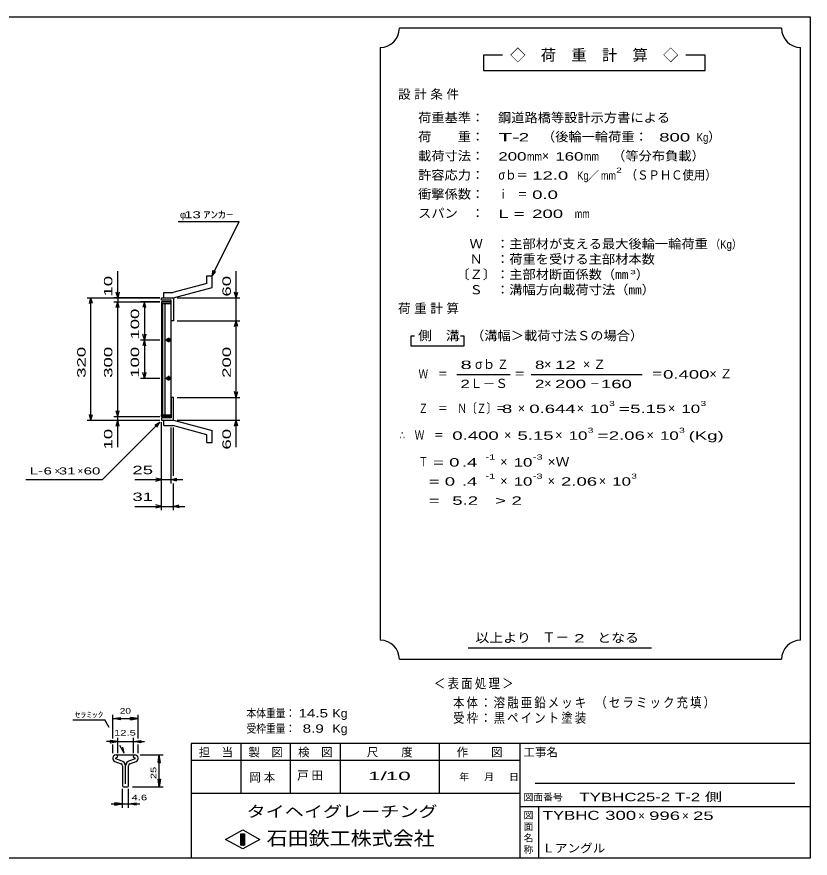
# Model space of a CAD drawing. Units: millimetres, scale not verified. Extents: x -1820 to 1724, y -1285 to 1059.
# Drawn here: x -352 to 1724, y -1141 to 1059 of the extents above; entities that cross this region are included whole.
import ezdxf
from ezdxf.enums import TextEntityAlignment as Align

# ---------------------------------------------------------------- set-up
doc = ezdxf.new("R2010")
doc.units = ezdxf.units.MM
doc.header["$LTSCALE"] = 10
for name, color, linetype, lineweight in [('0_2', 150, 'Continuous', 25), ('16', 3, 'Continuous', 25), ('19', 6, 'Continuous', 25), ('22', 2, 'Continuous', 25), ('32', 4, 'Continuous', 25)]:
    doc.layers.add(name, color=color, linetype=linetype, lineweight=lineweight)
doc.styles.add('ベクトル', font='')
doc.styles.get('ベクトル').set_extended_font_data('ベクトル')

msp = doc.modelspace()

# ---------------------------------------------------------------- linework, layer by layer
at = {"layer": '0_2'}
for p, q in [((-1736, 1059), (1724, 1059)), ((1724, 1059), (1724, -1141)), ((1724, -841), (104, -841)), ((104, -841), (104, -1141)), ((234, -841), (234, -971)), ((364, -971), (364, -841)), ((494, -841), (494, -971)), ((754, -971), (754, -841)), ((964, -841), (964, -1141)), ((964, -886), (104, -886)), ((1684, -946), (1004, -946)), ((104, -971), (964, -971)), ((964, -1006), (1724, -1006)), ((1014, -1141), (1014, -1006)), ((194, -1092), (239, -1067)), ((234, -1077), (244, -1077)), ((234, -1107), (234, -1077)), ((234, -1077), (236, -1077)), ((236, -1077), (236, -1107)), ((238, -1107), (238, -1077)), ((238, -1077), (240, -1077)), ((239, -1067), (284, -1092)), ((240, -1077), (240, -1107)), ((242, -1107), (242, -1077)), ((242, -1077), (244, -1077)), ((244, -1077), (244, -1107)), ((244, -1077), (244, -1107)), ((239, -1117), (194, -1092)), ((284, -1092), (239, -1117)), ((244, -1107), (234, -1107)), ((236, -1107), (238, -1107)), ((240, -1107), (242, -1107)), ((1724, -1141), (-1736, -1141))]:
    msp.add_line(p, q, dxfattribs=at)
at = {"layer": '16'}
for p, q in [((52, 314), (27, 314)), ((27, 314), (27, 309.5)), ((27, 309.5), (52, 309.5)), ((27, 309.5), (27, 18.5)), ((52, 309.5), (27, 309.5)), ((29, 309.5), (29, 18.5)), ((36, 18.5), (36, 309.5)), ((52, 309.5), (52, 314)), ((52, 18.5), (52, 309.5)), ((45, 220), (45, 208)), ((37, 214), (53, 214)), ((47, 217), (43, 217)), ((43, 211), (47, 211)), ((37, 114), (53, 114)), ((47, 117), (43, 117)), ((43, 111), (47, 111)), ((45, 120), (45, 108)), ((27, 18.5), (52, 18.5)), ((27, 14), (27, 18.5)), ((27, 18.5), (52, 18.5)), ((52, 14), (27, 14)), ((52, 18.5), (52, 14))]:
    msp.add_line(p, q, dxfattribs=at)
for centre, radius, start, end in [((43, 214), 3, 90, 270), ((45, 214), 4, 46.6, 133.4), ((45, 214), 4, 226.6, 313.4), ((47, 214), 3, 270, 90), ((43, 114), 3, 90, 270), ((45, 114), 4, 46.6, 133.4), ((45, 114), 4, 226.6, 313.4), ((47, 114), 3, 270, 90)]:
    msp.add_arc(centre, radius, start, end, dxfattribs=at)
at = {"layer": '19'}
for p, q in [((145, 382), (159, 382)), ((145, 362), (145, 382)), ((159, 351), (159, 382)), ((145, 362), (56, 338)), ((33, 338), (56, 338)), ((33, 324), (33, 338)), ((58, 324), (159, 351)), ((27, 318), (27, 324)), ((27, 324), (57, 324)), ((52, 318), (27, 318)), ((33, 324), (58, 324)), ((52, 264), (52, 318)), ((57, 324), (58, 323)), ((58, 323), (58, 264)), ((58, 264), (52, 264)), ((58, 64), (52, 64)), ((52, 64), (52, 10)), ((58, 5), (58, 64)), ((27, 10), (27, 4)), ((52, 10), (27, 10)), ((27, 4), (57, 4)), ((33, 4), (58, 4)), ((33, -10), (33, 4)), ((57, 4), (58, 5)), ((58, 4), (159, -23)), ((33, -10), (56, -10)), ((145, -34), (56, -10)), ((145, -54), (145, -34)), ((159, -54), (159, -23)), ((145, -54), (159, -54))]:
    msp.add_line(p, q, dxfattribs=at)
at = {"layer": '22', "color": 4}
for p, q in [((1649, 1029), (649, 1029)), ((599, 979), (599, -571)), ((1699, -571), (1699, 979)), ((919, 959), (869, 959)), ((869, 959), (869, 919)), ((1449, 959), (1399, 959)), ((1449, 919), (1449, 959)), ((869, 919), (1449, 919)), ((70, 524), (230, 524)), ((159, 382), (230, 524)), ((159, 382), (162, 396.6)), ((-88, 324), (-88, 394)), ((159, 382), (169, 393)), ((222, 324), (222, 394)), ((-88, 324), (-92, 339)), ((-84, 339), (-88, 324)), ((222, 324), (218, 339)), ((222, 324), (226, 339)), ((-168, 324), (22, 324)), ((-162, 309), (-158, 324)), ((-154, 309), (-158, 324)), ((-158, 4), (-158, 324)), ((22, 324), (-98, 324)), ((-98, 314), (22, 314)), ((-92, 299), (-88, 314)), ((-88, 324), (-88, 314)), ((-84, 299), (-88, 314)), ((-88, 14), (-88, 314)), ((22, 314), (-28, 314)), ((-18, 314), (-22, 299)), ((-14, 299), (-18, 314)), ((-18, 314), (-18, 214)), ((68, 324), (232, 324)), ((222, 264), (222, 324)), ((68, 264), (232, 264)), ((218, 249), (222, 264)), ((226, 249), (222, 264)), ((222, 64), (222, 264)), ((-18, 214), (-22, 229)), ((-14, 229), (-18, 214)), ((689, 224), (679, 224)), ((679, 224), (679, 199)), ((819, 224), (809, 224)), ((819, 199), (819, 224)), ((-28, 214), (22, 214)), ((-18, 214), (-22, 199)), ((-14, 199), (-18, 214)), ((-18, 214), (-18, 114)), ((679, 199), (819, 199)), ((-28, 114), (22, 114)), ((-18, 114), (-22, 129)), ((-14, 129), (-18, 114)), ((799, 124), (939, 124)), ((994, 124), (1284, 124)), ((222, 64), (218, 79)), ((222, 64), (226, 79)), ((68, 64), (232, 64)), ((222, 4), (222, 64)), ((-88, 14), (-92, 29)), ((-88, 14), (-84, 29)), ((-168, 4), (22, 4)), ((-158, 4), (-162, 19)), ((-158, 4), (-154, 19)), ((-98, 14), (22, 14)), ((-98, 4), (22, 4)), ((-92, -11), (-88, 4)), ((-88, 4), (-88, 14)), ((-84, -11), (-88, 4)), ((-88, -66), (-88, 4)), ((68, 4), (232, 4)), ((218, -11), (222, 4)), ((226, -11), (222, 4)), ((222, -66), (222, 4)), ((-128, -151), (22, -1)), ((9, -9), (22, -1)), ((14, -14), (22, -1)), ((27, -161), (27, -1)), ((27, -231), (27, -1)), ((52, -161), (52, -15)), ((58, -141), (58, -15)), ((-328, -151), (-128, -151)), ((-43, -151), (27, -151)), ((27, -151), (12, -147)), ((12, -155), (27, -151)), ((27, -151), (52, -151)), ((52, -151), (67, -147)), ((67, -155), (52, -151)), ((52, -151), (82, -151)), ((58, -231), (58, -161)), ((27, -221), (12, -217)), ((58, -221), (73, -217)), ((-43, -221), (27, -221)), ((12, -225), (27, -221)), ((27, -221), (58, -221)), ((73, -225), (58, -221)), ((58, -221), (88, -221)), ((829, -591), (1309, -591)), ((649, -621), (1649, -621))]:
    msp.add_line(p, q, dxfattribs=at)
for centre, start, end in [((599, 1029), 270, 0), ((1699, 1029), 180, 270), ((599, -621), 0, 90), ((1699, -621), 90, 180)]:
    msp.add_arc(centre, 50, start, end, dxfattribs=at)
at = {"layer": '32'}
for p, q in [((-101, -828), (-101, -766)), ((-34.33, -828), (-34.33, -766)), ((-205.33, -779), (-122, -779)), ((-110.33, -799), (-122, -779)), ((-101, -776), (-81, -773)), ((-81, -779), (-101, -776)), ((-101, -776), (-34.33, -776)), ((-81, -779), (-81, -773)), ((-34.33, -776), (-54.33, -773)), ((-54.33, -779), (-54.33, -773)), ((-54.33, -779), (-34.33, -776)), ((-87.67, -836), (-117.67, -836)), ((-87.67, -836), (-107.67, -833)), ((-107.67, -833), (-107.67, -839)), ((-107.67, -839), (-87.67, -836)), ((-87.67, -866), (-87.67, -826)), ((-87.67, -836), (-47.67, -836)), ((-47.67, -826), (-47.67, -866)), ((-47.67, -836), (-27.67, -833)), ((-27.67, -839), (-47.67, -836)), ((-47.67, -836), (-17.67, -836)), ((-27.67, -833), (-27.67, -839)), ((-101, -866), (-101, -844)), ((-71, -866), (-82.67, -846)), ((-71, -866), (-74.67, -850.33)), ((-34.33, -866), (-34.33, -844)), ((-92.53, -878.71), (-87.73, -876.38)), ((-90.7, -871), (-43.87, -871)), ((-87.73, -876.38), (-87.73, -875.61)), ((-47.67, -875.61), (-47.67, -876.38)), ((-47.67, -876.38), (-42.87, -878.71)), ((-29.33, -871), (30.67, -871)), ((17.67, -891), (20.67, -871)), ((23.67, -891), (20.67, -871)), ((20.67, -954.33), (20.67, -871)), ((-95.6, -888.26), (-79.36, -893.96)), ((-78.66, -886.09), (-93.06, -881.03)), ((-75.37, -899.64), (-75.37, -952.04)), ((-67.67, -946.7), (-67.67, -899.8)), ((-60.03, -952.04), (-60.03, -899.64)), ((-42.34, -881.03), (-56.74, -886.09)), ((-56.04, -893.96), (-39.81, -888.26)), ((17.67, -891), (23.67, -891)), ((20.67, -954.33), (17.67, -934.33)), ((17.67, -934.33), (23.67, -934.33)), ((23.67, -934.33), (20.67, -954.33)), ((-75.33, -1009.33), (-75.33, -959.33)), ((-73.03, -954.37), (-62.37, -954.37)), ((-60, -1009.33), (-60, -959.33)), ((-49.33, -954.33), (30.67, -954.33)), ((-105.33, -999.33), (-75.33, -999.33)), ((-75.33, -999.33), (-95.33, -996.33)), ((-95.33, -1002.33), (-95.33, -996.33)), ((-95.33, -1002.33), (-75.33, -999.33)), ((-75.33, -999.33), (-60, -999.33)), ((-60, -999.33), (-40, -996.33)), ((-40, -1002.33), (-60, -999.33)), ((-60, -999.33), (-30, -999.33)), ((-40, -1002.33), (-40, -996.33))]:
    msp.add_line(p, q, dxfattribs=at)
for centre, radius, start, end in [((-92.03, -880), 9, 90.98, 246.68), ((-91.98, -880.05), 1.47, 111.91, 222.33), ((-92.56, -875.82), 4.83, 2.5, 85.55), ((-42.84, -875.82), 4.83, 94.45, 177.5), ((-43.37, -880), 9, 293.32, 89.02002), ((-43.42, -880.05), 1.47, 317.67, 68.08999), ((-81.36, -899.63), 6, 0, 70.58), ((-82.97, -900.81), 15.33, 3.78, 73.7), ((-52.44, -900.81), 15.33, 106.3, 176.22), ((-54.04, -899.63), 6, 109.42, 180), ((-73.03, -952.04), 2.33, 180, 270), ((-62.37, -952.04), 2.33, 270, 0)]:
    msp.add_arc(centre, radius, start, end, dxfattribs=at)

# ---------------------------------------------------------------- texts
at = {"layer": '0_2', "style": 'ベクトル'}
for s, height, p in [('担\u3000当', 21.99, (124, -864)), ('製\u3000図', 21.99, (254, -864)), ('検\u3000図', 21.99, (384, -864)), ('尺\u3000\u3000度', 21.99, (564, -864)), ('作\u3000\u3000図', 21.99, (799, -864)), ('工事名', 21.99, (974, -864)), ('年', 18.33, (806, -928.5)), ('月', 18.33, (871, -928.5)), ('日', 18.33, (936, -928.5)), ('図面番号', 18.33, (974, -981.5)), ('図', 18.33, (974, -1028.5)), ('面', 18.33, (974, -1058.5)), ('名', 18.33, (974, -1088.5)), ('称', 18.33, (974, -1118.5))]:
    msp.add_text(s, height=height, dxfattribs=at).set_placement(p, align=Align.MIDDLE_LEFT)
at = {"layer": '0_2', "color": 222, "style": 'ベクトル'}
for s, height, width, p in [('タイヘイグレーチング', 29.33, 1.25, (249, -1019)), ('石田鉄工株式会社', 36.66, 1.1, (301.5, -1089))]:
    msp.add_text(s, height=height, dxfattribs=dict(at, width=width)).set_placement(p, align=Align.MIDDLE_LEFT)
at = {"layer": '22', "style": 'ベクトル'}
for s, height, p in [('◇\u3000荷\u3000重\u3000計\u3000算\u3000◇', 29.33, (939, 959)), ('）', 24.19, (1457, 745.5)), ('×', 24.19, (1022, 695.5)), ('／', 21.99, (1141.5, 644)), ('φ', 18.33, (75, 541.5)), ('）', 24.19, (1268, 385.5)), ('σｂ', 24.19, (847, 150.5)), ('×', 24.19, (1028, 150.5)), ('Ｌ－Ｓ', 24.19, (834, 100.5)), ('×', 24.19, (1028, 100.5)), ('×', 24.19, (959, 35.5)), ('×', 24.19, (1113, 35.5)), ('×', 24.19, (1352, 35.5)), ('×', 24.19, (923, -34.5)), ('×', 24.19, (1057, -34.5)), ('×', 24.19, (1296, -34.5)), ('×', 24.19, (913, -104.5)), ('×', 18.33, (-253, -128.5)), ('×', 18.33, (-193, -128.5)), ('×', 24.19, (913, -154.5)), ('×', 24.19, (1037, -154.5)), ('×', 24.19, (1171, -154.5)), ('Ｔ－', 25.66, (1023, -563.5)), ('×', 21.99, (1274, -1030)), ('×', 21.99, (1389, -1030))]:
    msp.add_text(s, height=height, dxfattribs=at).set_placement(p, align=Align.MIDDLE_LEFT)
for s, height, width, p in [('荷重基準：\u3000', 24.19, 1.05, (698, 795.5)), ('鋼道路橋等設計示方書による', 24.19, 1.05, (907, 795.5)), ('荷\u3000\u3000重：\u3000', 24.19, 1.05, (698, 745.5)), ('T-', 21.99, 2, (908, 744)), (' 2 ', 21.99, 1.65, (948, 744)), ('（後輪一輪荷重：', 24.19, 1.05, (1022, 745.5)), ('  800', 21.99, 1.65, (1302, 744)), ('Kg', 21.99, 0.85, (1427, 744)), ('載荷寸法：\u3000', 24.19, 1.05, (698, 695.5)), ('200', 21.99, 1.5, (908, 694)), ('160', 21.99, 1.5, (1057, 694)), ('\u3000（等分布負載）', 24.19, 1.05, (1171, 695.5)), ('mm', 21.99, 0.8, (983, 694)), ('mm', 21.99, 0.8, (1132, 694)), ('許容応力：\u3000', 24.19, 1.05, (698, 645.5)), ('2', 13.2, 1.5, (1216.5, 658)), ('（ＳＰＨＣ使用）', 24.19, 0.9, (1241.5, 645.5)), ('σｂ＝', 24.19, 0.9, (908, 645.5)), (' 12.0', 21.99, 1.65, (983, 644)), ('Kg', 21.99, 0.85, (1114, 644)), ('mm', 21.99, 0.8, (1176.5, 644)), ('衝撃係数：\u3000', 24.19, 1.05, (698, 595.5)), ('ｉ\u3000＝', 24.19, 0.75, (908, 595.5)), (' 0.0', 21.99, 1.65, (983, 594)), (' 13 ', 18.33, 1.6, (75, 541.5)), ('ｱﾝｶｰ', 18.33, 1.6, (135, 541.5)), ('スパン\u3000：\u3000', 24.19, 1.05, (698, 545.5)), ('L =', 21.99, 1.65, (908, 544)), (' 200 ', 21.99, 1.65, (983, 544)), ('mm', 21.99, 0.8, (1108, 544)), ('\u3000Ｗ\u3000：主部材が支える最大後輪一輪荷重', 24.19, 1.05, (798, 465.5)), ('（Kg）', 21.99, 0.85, (1463, 464)), ('\u3000Ｎ\u3000：荷重を受ける主部材本数', 24.19, 1.05, (798, 425.5)), ('〔Ｚ〕：主部材断面係数（㎜', 24.19, 1.05, (798, 385.5)), ('3', 11, 1.8, (1253, 391.5)), ('\u3000Ｓ\u3000：溝幅方向載荷寸法（㎜）', 24.19, 1.05, (798, 345.5)), ('側\u3000溝', 24.19, 1.1, (698, 225.5)), ('\u3000（溝幅＞載荷寸法Ｓの場合）', 24.19, 1.05, (802, 225.5)), ('8', 21.99, 1.8, (809, 149)), ('Ｚ', 24.19, 0.9, (905, 150.5)), ('8', 21.99, 1.5, (1004, 149)), (' 12 ', 21.99, 1.65, (1043, 149)), ('Ｗ\u3000＝', 24.19, 0.75, (699, 125.5)), ('0.400', 21.99, 1.65, (1339, 124)), ('2', 21.99, 1.5, (809, 99)), ('＝', 24.19, 0.9, (949, 125.5)), ('2', 21.99, 1.5, (1004, 99)), (' 200 ', 21.99, 1.65, (1043, 99)), (' 160 ', 21.99, 1.65, (1163, 99)), ('＝', 24.19, 0.9, (1309, 125.5)), ('－', 24.19, 0.75, (1148, 100.5)), ('Ｚ\u3000＝\u3000Ｎ〔Ｚ〕＝', 24.19, 0.75, (699, 35.5)), (' 8 ', 21.99, 1.65, (904, 34)), ('0.644', 21.99, 1.65, (989, 34)), ('10', 21.99, 1.5, (1148, 34)), ('3', 13.2, 1.5, (1198, 48)), ('5.15', 21.99, 1.65, (1253, 34)), ('10', 21.99, 1.5, (1387, 34)), ('3', 13.2, 1.5, (1437, 48)), ('=', 21.99, 1.7, (1223, 34)), ('3', 13.2, 1.5, (1142, -22)), ('3', 13.2, 1.5, (1381, -22)), ('∴\u3000Ｗ\u3000＝', 24.19, 0.75, (649, -34.5)), (' 0.400', 21.99, 1.65, (774, -36)), ('5.15', 21.99, 1.65, (958, -36)), ('10', 21.99, 1.5, (1092, -36)), ('=', 21.99, 1.7, (1167, -36)), ('2.06', 21.99, 1.65, (1197, -36)), ('10', 21.99, 1.5, (1331, -36)), ('(Kg)', 21.99, 1.65, (1406, -36)), ('-1', 13.2, 1.65, (874, -92)), ('-3', 13.2, 1.65, (998, -92)), ('Ｔ', 24.19, 0.75, (699, -104.5)), (' = 0', 21.99, 1.65, (724, -106)), (' .4 ', 21.99, 1.65, (799, -106)), ('10', 21.99, 1.5, (948, -106)), ('×Ｗ', 24.19, 1.1, (1037, -104.5)), ('L-', 18.33, 1.6, (-318, -128.5)), (' 6 ', 18.33, 1.6, (-293, -128.5)), (' 31 ', 18.33, 1.6, (-253, -128.5)), (' 60 ', 18.33, 1.6, (-188, -128.5)), (' 25 ', 21.99, 1.65, (-63, -126)), ('  = 0', 21.99, 1.65, (699, -156)), (' .4 ', 21.99, 1.65, (799, -156)), ('-1', 13.2, 1.65, (874, -142)), ('10', 21.99, 1.5, (948, -156)), ('-3', 13.2, 1.65, (998, -142)), ('2.06', 21.99, 1.65, (1072, -156)), ('10', 21.99, 1.5, (1206, -156)), ('3', 13.2, 1.5, (1256, -142)), (' 31 ', 21.99, 1.65, (-63, -196)), (' 5.2', 21.99, 1.65, (774, -206)), (' 2 ', 21.99, 1.65, (929, -206)), ('  =', 21.99, 1.65, (699, -206)), ('>', 21.99, 1.7, (899, -206)), ('以上より\u3000', 24.19, 1.1, (848, -564.5)), (' 2 ', 21.99, 1.65, (1093, -566)), ('となる', 24.19, 1.1, (1167, -564.5)), ('本体重量：', 21.99, 0.85, (249, -762)), (' 14.5', 21.99, 1.35, (374, -762)), ('Kg', 21.99, 1.1, (474, -762)), ('受枠重量：', 21.99, 0.85, (249, -802)), ('  8.9', 21.99, 1.35, (374, -802)), ('Kg', 21.99, 1.1, (474, -802)), ('1/', 21.99, 2, (567, -926)), (' 10 ', 21.99, 2, (597, -926)), ('TYBHC25-2 T-2 側', 21.99, 1.5, (1120, -981)), ('TYBHC', 23.46, 1.4, (1024, -1029)), (' 300 ', 23.46, 1.55, (1174, -1029)), (' 996 ', 21.99, 1.65, (1289, -1030)), (' 25 ', 21.99, 1.65, (1404, -1030)), ('Ｌアングル', 21.99, 1.1, (1023, -1115))]:
    msp.add_text(s, height=height, dxfattribs=dict(at, width=width)).set_placement(p, align=Align.MIDDLE_LEFT)
at = {"layer": '22', "style": 'ベクトル', "width": 1.65}
for s, p in [(' 10 ', (-113, 314)), (' 60 ', (197, 314)), (' 100 ', (-43, 201.5)), (' 320 ', (-183, 101.5)), (' 300 ', (-113, 101.5)), (' 100 ', (-43, 101.5)), (' 200 ', (197, 101.5)), (' 10 ', (-113, -86)), (' 60 ', (197, -86))]:
    msp.add_text(s, height=21.99, rotation=90, dxfattribs=at).set_placement(p, align=Align.MIDDLE_LEFT)
at = {"layer": '22', "attachment_point": 4, "style": 'ベクトル'}
for s, insert, char_height in [('\\T1.28;設計条件', (645.5, 855.5), 24.19), ('\\T1.28;荷重計算', (645.5, 295.5), 24.19), ('\\T1.42;×Ｚ', (1129.5, 150.5), 24.19), ('\\T1.42;×Ｚ', (1460.5, 125.5), 24.19), ('\\T1.2;\\W0.85;＜表面処理＞', (739.5, -685.5), 25.66), ('\\T1.19;\\W0.85;本体：溶融亜鉛メッキ', (789.5, -735.5), 25.66), ('\\T1.19;\\W0.85;（セラミック充填）', (1162, -735.5), 25.66), ('\\T1.19;\\W0.85;受枠：黒ペイント塗装', (789.5, -775.5), 25.66), ('\\T1.25;岡本\u3000', (256.5, -931), 21.99), ('\\T1.25;戸田\u3000', (381.5, -926), 21.99)]:
    msp.add_mtext(s, dxfattribs=dict(at, insert=insert, char_height=char_height))
at = {"layer": '32', "color": 2, "style": 'ベクトル'}
for s, width, p in [('ｾﾗﾐｯｸ', 1.5, (-200.33, -766)), ('20', 1.35, (-82.67, -756)), ('12.5', 1.5, (-97.67, -813)), (' 4.6 ', 1.5, (-60, -982.33))]:
    msp.add_text(s, height=14.66, dxfattribs=dict(at, width=width)).set_placement(p, align=Align.MIDDLE_LEFT)
at = {"layer": '32', "color": 2, "style": 'ベクトル', "width": 1.5}
msp.add_text(' 25 ', height=14.66, rotation=90, dxfattribs=at).set_placement((5.67, -942.67), align=Align.MIDDLE_LEFT)

doc.saveas('drawing.dxf')
